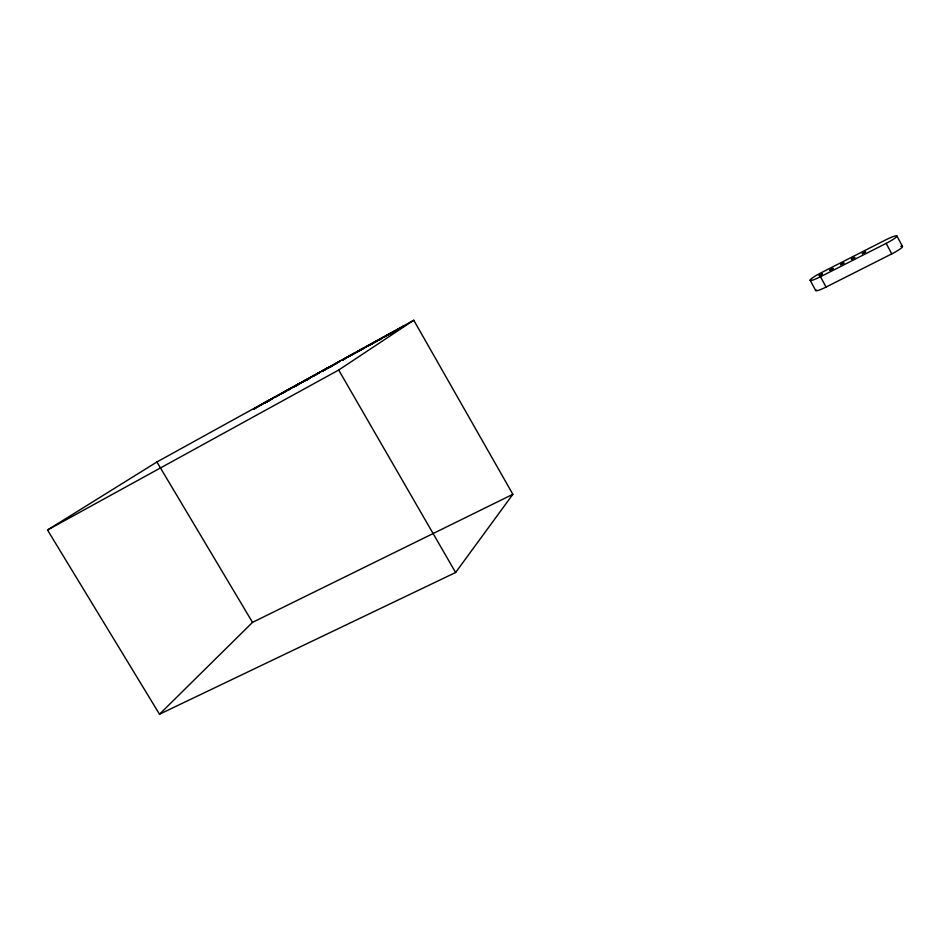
<?xml version="1.0" encoding="UTF-8"?>
<svg xmlns="http://www.w3.org/2000/svg" width="950" height="950" viewBox="0 0 950 950"><rect width="100%" height="100%" fill="white"/><g stroke="black" fill="none" stroke-linecap="round" stroke-linejoin="round"><path stroke-width="1.43" d="M398.454 328.973L398.133 329.519L404.118 325.791L390.07 333.961L395.426 330.588L392.029 332.821M455.608 572.506L512.869 494.309L413.772 320.257L156.904 461.973L47.5 530.017L159.505 714.222L455.608 572.506L338.687 370.025L413.772 320.257M159.505 714.222L252.522 622.369L512.869 494.309M319.129 372.661L315.067 375.131L319.746 372.376M369.883 344.85C364.171 348.211 378.682 339.91 373.409 342.76M323.142 370.631L323.701 370.417M331.598 365.833L328.391 367.911L331.289 366.344M388.396 334.471L385.89 336.003L390.426 333.402L383.741 337.298L387.588 334.923M343.449 359.563L342.261 360.216L345.919 357.936M345.159 358.577L347.451 357.081L345.016 358.435M334.649 364.479L336.169 363.494M323.665 370.049L313.678 375.927L319.841 372.269M306.173 380.178L305.532 380.594L307.432 379.489L306.779 379.905M288.764 389.726L287.613 390.367L292.992 387.101L290.474 388.74M267.805 400.983L267.235 401.351L274.336 397.385L270.952 399.344M365.299 347.415L368.742 345.301L362.52 348.994M374.074 342.534L372.376 343.556M278.979 394.998L275.12 397.254L282.197 393.051L280.998 393.716M325.351 369.289L322.858 370.714L329.377 367.068L325.506 369.407M266.926 401.696L265.489 402.574L271.676 398.976M271.807 398.858L272.436 398.478M303.786 381.188L301.387 382.565L307.693 379.038L300.058 383.444L306.304 379.81L305.639 380.154M327.37 368.374L324.437 370.049M298.834 383.99L299.666 383.468L295.153 386.056L298.704 383.942M268.791 400.817L271.047 399.463L267.092 401.553M359.527 350.681L360.169 350.301L358.625 351.31L364.099 347.866L359.979 350.182M364.598 347.866L361.974 349.351M381.116 338.651L374.941 342.19L381.71 338.259M297.041 384.881L294.464 386.317M267.591 401.316L264.053 403.382L270.204 399.819M359.373 350.467L355.442 352.889L361.819 349.208L361.071 349.576M389.452 334.044L391.851 332.595L388.74 334.305M387.457 335.243L390.034 333.771L387.244 335.409M296.424 385.463L298.977 384.002L296.127 385.664M303.964 381.045L305.781 380.024M297.386 384.714C310.377 377.293 286.164 391.626 294.88 386.08M295.426 385.938L294.251 386.638L295.545 385.949M358.15 351.452L358.839 351.072M372.875 343.021L369.491 344.992L376.176 341.276L371.355 344.173M386.234 335.837L385.13 336.514L386.543 335.754M388.004 334.721L389.262 333.973M286.389 390.723L281.307 393.763L289.251 389.215L282.649 393.027L287.862 389.987L286.639 390.628M326.266 368.766L323.665 370.488M352.438 354.291L347.534 357.224L355.514 352.688L348.994 356.392L354.101 353.483L352.759 354.16M371.949 343.793L370.559 344.613M291.08 388.146L290.617 388.443M360.858 349.647L356.903 352.034L358.091 351.452M382.826 337.535L384.049 336.858L378.741 340.219L379.964 339.542M291.46 388.206L287.791 390.343M346.168 358.019L342.558 360.145M330.802 366.652L339.934 361.202L329.935 367.032L330.671 366.676M326.741 368.505C331.74 365.833 316.065 374.633 324.223 370.132M333.533 364.907L331.598 365.809M47.5 530.017L338.687 370.025M371.082 344.28L369.704 344.981L370.536 344.577M319.366 372.578L320.767 371.806M896.966 236.039A12.386 1.639 -27.3 0 0 885.649 239.934L821.038 272.816A12.041 1.615 -27.7 0 0 810.113 280.191A12.041 1.615 -27.7 0 0 820.515 276.723L886.172 243.366A12.386 1.639 -27.3 0 0 896.966 236.039L902.5 246.501M816.05 289.691A12.029 1.71 -27.6 0 0 826.049 287.066L891.741 253.899A12.374 1.734 -27.2 0 0 901.194 248.152A12.374 1.734 -27.2 0 0 900.826 246.382M156.904 461.973L252.522 622.369M810.113 280.167L815.611 290.403M820.515 276.723L826.049 287.066M886.172 243.366L891.741 253.899M854.715 257.498L851.461 259.16L854.715 257.498M822.379 273.933L819.232 275.619L822.379 273.933M843.885 263.007L840.643 264.646L843.885 263.007M833.102 268.494L829.908 270.168L833.102 268.494M865.604 251.987L862.363 253.662L865.604 251.987M313.239 375.927L308.631 378.884L314.462 375.25L313.239 375.927M310.151 377.625L306.803 379.774L311.398 376.936L310.151 377.625M259.504 405.816L253.543 409.26L266.914 401.482L259.504 405.816"/></g></svg>
